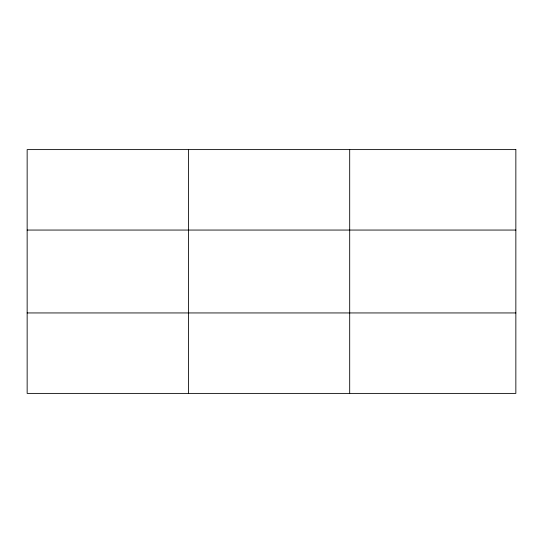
<?xml version="1.0" encoding="UTF-8"?>
<svg xmlns="http://www.w3.org/2000/svg" width="543" height="543" viewBox="0 0 543 543"><rect width="100%" height="100%" fill="white"/><g stroke="black" fill="none" stroke-linecap="round" stroke-linejoin="round"><path stroke-width="0.81" d="M188.421 393.397L188.421 149.603M349.692 393.397L349.692 149.603M27.15 230.056L515.85 230.056M27.15 312.944L515.85 312.944M515.85 149.603L515.85 393.397L27.15 393.397L27.15 149.603L515.85 149.603"/></g></svg>
